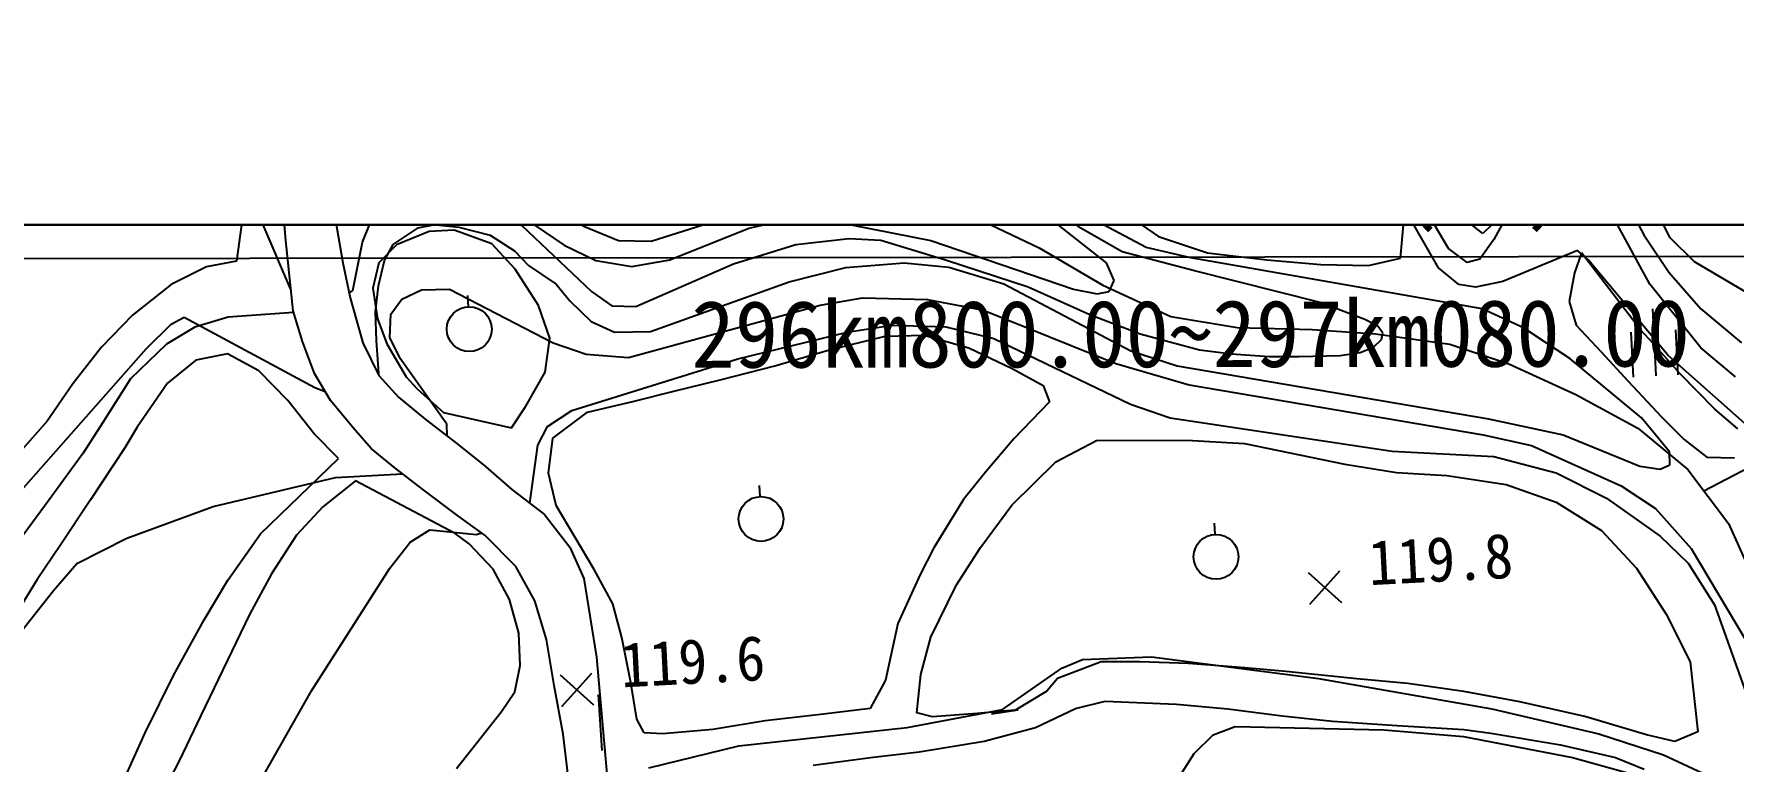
# Model space of a CAD drawing. Header units: millimetres. Extents: x 14054 to 14850, y 1103 to 1809.
# Drawn here: x 14627.5 to 14703.4, y 1517.4 to 1549.9 of the extents above; entities that cross this region are included whole.
import ezdxf
from ezdxf.xclip import XClip

# ---------------------------------------------------------------- set-up
doc = ezdxf.new("R2010")
doc.units = ezdxf.units.MM
doc.header["$LTSCALE"] = 10
doc.header["$MEASUREMENT"] = 0
doc.header["$XCLIPFRAME"] = 2
doc.linetypes.add('HIDDEN', pattern=[0.375, 0.25, -0.125])
doc.layers.add('TX-PAPR', color=2, linetype='Continuous', plot=False)
doc.layers.add('TZ-BASE', color=253, linetype='Continuous')
doc.styles.add('HANA', font='GulimChe.ttf')

# ---------------------------------------------------------------- blocks, each defined once
blk = doc.blocks.new('JD-SSG3')
at = {"layer": 'TZ-BASE'}
for p, q in [((497.381, 74.308, 114.485), (496.418, 83.514, 114.485)), ((559.179, 74.423, 120), (555.767, 81.207, 120)), ((553.946, 79.267, 119), (551.307, 74.34, 119)), ((505.023, 78.279, 114), (510.715, 74.919, 114)), ((558.267, 72.347, 119), (554.871, 78.586, 119)), ((495.714, 77.269, 115.515), (495.175, 73.38, 115.515)), ((499.457, 76.793, 114.485), (499.629, 74.943, 114.485)), ((532.87, 74.846, 116), (529.906, 77.014, 116)), ((495.905, 76.007, 116), (497.583, 72.118, 116)), ((506.739, 76.171, 115), (509.796, 74.1, 115)), ((534.014, 73.309, 115), (530.194, 76.295, 115)), ((533.783, 76.226, 117.512), (536.33, 74.486, 117.512)), ((549.289, 73.949, 119), (547.891, 76.26, 119)), ((556.968, 76.564, 124.444), (558.002, 74.548, 124.444)), ((500.798, 74.22, 116), (501.215, 75.281, 116)), ((506.685, 75.58, 116), (507.91, 74.973, 116)), ((518.05, 74.855, 115), (519.675, 75.208, 115)), ((521.49, 75.219, 115), (526.177, 74.308, 115)), ((528.068, 75.375, 126.592), (531.013, 73.971, 126.592)), ((535.78, 73.986, 117), (532.95, 75.493, 117)), ((548.837, 73.082, 118), (547.299, 75.763, 118)), ((550.813, 74.618, 119.74), (549.592, 75.562, 119.74)), ((551.442, 75.208, 119.74), (550.813, 74.618, 119.74)), ((499.629, 74.943, 114.485), (499.926, 73.305, 114.485)), ((502.172, 74.124, 117), (503.285, 74.872, 117)), ((503.77, 74.699, 118.227), (502.321, 74.108, 118.227)), ((503.285, 74.872, 117), (504.002, 75.008, 117)), ((504.884, 74.764, 118.227), (503.77, 74.699, 118.227)), ((504.002, 75.008, 117), (505.093, 74.9, 117)), ((506.567, 74.158, 118.227), (504.884, 74.764, 118.227)), ((505.093, 74.9, 117), (506.492, 74.545, 117)), ((506.492, 74.545, 117), (507.581, 73.845, 117)), ((507.91, 74.973, 116), (511.018, 72.02, 116)), ((510.715, 74.919, 114), (512.23, 74.304, 114)), ((513.68, 74.279, 114), (516.218, 75.069, 114)), ((514.512, 73.432, 115), (518.05, 74.855, 115)), ((520.142, 74.123, 116), (522.53, 74.388, 116)), ((522.53, 74.388, 116), (523.937, 74.317, 116)), ((534.717, 73.801, 116), (532.87, 74.846, 116)), ((536.33, 74.486, 117.512), (538.518, 73.755, 117.512)), ((547.137, 73.519, 117.512), (547.28, 75.011, 117.512)), ((558.002, 74.548, 124.444), (559.118, 72.889, 124.444)), ((560.265, 73.353, 120), (559.179, 74.423, 120)), ((497.702, 71.157, 114.485), (497.381, 74.308, 114.485)), ((500.369, 72.071, 116), (500.798, 74.22, 116)), ((502.321, 74.108, 118.227), (501.523, 73.307, 118.227)), ((501.782, 73.413, 117), (502.172, 74.124, 117)), ((507.62, 73.025, 118.227), (506.567, 74.158, 118.227)), ((507.581, 73.845, 117), (508.208, 73.187, 117)), ((509.796, 74.1, 115), (511.211, 73.412, 115)), ((512.23, 74.304, 114), (513.68, 74.279, 114)), ((517.356, 73.259, 116), (520.142, 74.123, 116)), ((523.937, 74.317, 116), (526.833, 73.433, 116)), ((526.177, 74.308, 115), (532.546, 72.129, 115)), ((531.013, 73.971, 126.592), (533.854, 72.316, 126.592)), ((537.939, 72.95, 116), (534.717, 73.801, 116)), ((537.782, 73.527, 117), (535.78, 73.986, 117)), ((538.518, 73.755, 117.512), (541.166, 73.444, 117.512)), ((550.111, 73.318, 119), (549.289, 73.949, 119)), ((551.307, 74.34, 119), (550.676, 73.466, 119)), ((555.05, 73.852, 118), (551.711, 72.471, 118)), ((555.229, 73.744, 117.617), (554.915, 72.861, 117.617)), ((555.531, 73.431, 118), (555.05, 73.852, 118)), ((557.862, 70.323, 117.617), (555.229, 73.744, 117.617)), ((493.83, 73.125, 115.515), (492.256, 72.344, 115.515)), ((495.175, 73.38, 115.515), (493.83, 73.125, 115.515)), ((499.926, 73.305, 114.485), (500.244, 71.749, 114.485)), ((501.523, 73.307, 118.227), (501.253, 72.172, 118.227)), ((501.511, 72.281, 117), (501.782, 73.413, 117)), ((508.653, 71.408, 118.227), (507.62, 73.025, 118.227)), ((508.208, 73.187, 117), (509.447, 72.347, 117)), ((511.211, 73.412, 115), (512.819, 73.144, 115)), ((512.819, 73.144, 115), (514.512, 73.432, 115)), ((513, 71.356, 116), (517.356, 73.259, 116)), ((519.841, 72.458, 117), (522.372, 73.101, 117)), ((522.372, 73.101, 117), (524.982, 73.301, 117)), ((524.982, 73.301, 117), (526.98, 73.112, 117)), ((526.833, 73.433, 116), (530.52, 72.24, 116)), ((526.98, 73.112, 117), (529.437, 72.37, 117)), ((534.356, 72.52, 115), (534.014, 73.309, 115)), ((550.788, 71.251, 117), (537.782, 73.527, 117)), ((543.553, 71.531, 116), (537.939, 72.95, 116)), ((541.166, 73.444, 117.512), (543.584, 73.238, 117.512)), ((543.584, 73.238, 117.512), (545.707, 73.179, 117.512)), ((545.707, 73.179, 117.512), (547.137, 73.519, 117.512)), ((549.744, 72.333, 118), (548.837, 73.082, 118)), ((550.676, 73.466, 119), (550.111, 73.318, 119)), ((559.089, 69.174, 118), (555.531, 73.431, 118)), ((559.118, 72.889, 124.444), (560.551, 71.252, 124.444)), ((562.51, 72.03, 120), (560.265, 73.353, 120)), ((492.256, 72.344, 115.515), (490.534, 70.975, 115.515)), ((497.583, 72.118, 116), (497.607, 72.086, 116)), ((501.253, 72.172, 118.227), (501.465, 70.806, 118.227)), ((501.374, 71.123, 117), (501.511, 72.281, 117)), ((503.429, 72.098, 118), (504.682, 72.131, 118)), ((504.682, 72.131, 118), (509.314, 69.73, 118)), ((509.447, 72.347, 117), (510.056, 71.603, 117)), ((513.653, 70.246, 117), (519.841, 72.458, 117)), ((529.437, 72.37, 117), (535.103, 69.375, 117)), ((530.52, 72.24, 116), (533.273, 70.998, 116)), ((532.546, 72.129, 115), (533.597, 71.928, 115)), ((533.854, 72.316, 126.592), (536.884, 70.914, 126.592)), ((534.137, 72.024, 115), (534.356, 72.52, 115)), ((550.487, 72.213, 118), (549.744, 72.333, 118)), ((551.711, 72.471, 118), (550.487, 72.213, 118)), ((554.915, 72.861, 117.617), (554.665, 71.578, 117.617)), ((560.548, 69.515, 119), (558.267, 72.347, 119)), ((500.203, 71.951, 116), (500.369, 72.071, 116)), ((500.244, 71.749, 114.485), (500.815, 69.733, 114.485)), ((502.059, 71.018, 118), (502.555, 71.689, 118)), ((502.555, 71.689, 118), (503.429, 72.098, 118)), ((505.486, 71.844, 118.227), (505.512, 71.345, 118.227)), ((509.16, 69.937, 118.227), (508.653, 71.408, 118.227)), ((510.056, 71.603, 117), (511.013, 70.69, 117)), ((511.018, 72.02, 116), (511.926, 71.383, 116)), ((511.926, 71.383, 116), (513, 71.356, 116)), ((512.68, 69.084, 118), (521.224, 71.412, 118)), ((521.224, 71.412, 118), (523.121, 71.737, 118)), ((523.121, 71.737, 118), (526.018, 71.672, 118)), ((526.018, 71.672, 118), (528.527, 71.197, 118)), ((533.597, 71.928, 115), (534.137, 72.024, 115)), ((545.547, 70.779, 116), (543.553, 71.531, 116)), ((554.665, 71.578, 117.617), (554.982, 70.527, 117.617)), ((490.534, 70.975, 115.515), (489.15, 69.542, 115.515)), ((492.249, 70.568, 117), (492.828, 70.879, 117)), ((492.828, 70.879, 117), (498.667, 67.744, 117)), ((494.802, 70.878, 112.74), (493.31, 70.433, 112.74)), ((497.722, 71.091, 112.74), (494.802, 70.878, 112.74)), ((498.125, 69.791, 114.485), (497.702, 71.157, 114.485)), ((501.416, 69.841, 117), (501.374, 71.123, 117)), ((501.465, 70.806, 118.227), (501.888, 69.692, 118.227)), ((502.013, 69.975, 118), (502.059, 71.018, 118)), ((511.013, 70.69, 117), (512.054, 70.218, 117)), ((528.527, 71.197, 118), (534.435, 68.82, 118)), ((533.273, 70.998, 116), (535.518, 70.137, 116)), ((536.884, 70.914, 126.592), (539.849, 70.415, 126.592)), ((546.133, 70.483, 116), (545.547, 70.779, 116)), ((552.639, 70.403, 117), (550.788, 71.251, 117)), ((558.39, 71.257, 117.449), (558.545, 68.261, 117.449)), ((560.551, 71.252, 124.444), (562.362, 69.742, 124.444)), ((491.138, 69.47, 117), (492.249, 70.568, 117)), ((493.31, 70.433, 112.74), (492.051, 69.674, 112.74)), ((501.525, 68.37, 117), (501.416, 69.841, 117)), ((502.485, 69.04, 118), (502.013, 69.975, 118)), ((508.953, 68.423, 118.227), (509.16, 69.937, 118.227)), ((512.054, 70.218, 117), (513.653, 70.246, 117)), ((517.548, 69.017, 119), (522.441, 70.212, 119)), ((521.584, 69.414, 119.509), (524.126, 70.028, 119.509)), ((522.441, 70.212, 119), (524.448, 70.518, 119)), ((524.126, 70.028, 119.509), (525.87, 70.074, 119.509)), ((524.448, 70.518, 119), (526.843, 70.443, 119)), ((525.87, 70.074, 119.509), (527.868, 69.509, 119.509)), ((526.843, 70.443, 119), (528.982, 69.926, 119)), ((528.982, 69.926, 119), (535.093, 66.994, 119)), ((535.518, 70.137, 116), (538.163, 69.418, 116)), ((539.849, 70.415, 126.592), (543.19, 70.337, 126.592)), ((543.19, 70.337, 126.592), (546.028, 70.132, 126.592)), ((545.938, 69.536, 116), (546.286, 69.88, 116)), ((546.028, 70.132, 126.592), (549.351, 69.676, 126.592)), ((546.353, 70.169, 116), (546.133, 70.483, 116)), ((546.286, 69.88, 116), (546.353, 70.169, 116)), ((554.706, 69.04, 117), (552.639, 70.403, 117)), ((554.982, 70.527, 117.617), (556.098, 69.331, 117.617)), ((557.546, 68.209, 117.449), (557.443, 70.206, 117.449)), ((558.431, 69.692, 117.617), (557.862, 70.323, 117.617)), ((559.544, 68.313, 117.449), (559.44, 70.31, 117.449)), ((484.665, 62.142, 117), (491.138, 69.47, 117)), ((489.15, 69.542, 115.515), (487.871, 67.901, 115.515)), ((492.051, 69.674, 112.74), (490.435, 68.137, 112.74)), ((494.763, 69.238, 117.953), (493.355, 68.962, 117.953)), ((496.173, 68.484, 117.953), (494.763, 69.238, 117.953)), ((498.654, 68.362, 114.485), (498.125, 69.791, 114.485)), ((500.815, 69.733, 114.485), (501.532, 68.284, 114.485)), ((501.888, 69.692, 118.227), (502.752, 68.223, 118.227)), ((509.314, 69.73, 118), (510.782, 69.234, 118)), ((510.782, 69.234, 118), (512.68, 69.084, 118)), ((519.21, 68.716, 119.509), (521.584, 69.414, 119.509)), ((527.868, 69.509, 119.509), (529.804, 68.588, 119.509)), ((535.103, 69.375, 117), (537.172, 68.703, 117)), ((538.163, 69.418, 116), (539.597, 69.248, 116)), ((539.597, 69.248, 116), (541.274, 69.132, 116)), ((541.274, 69.132, 116), (542.619, 69.12, 116)), ((542.619, 69.12, 116), (544.449, 69.174, 116)), ((544.449, 69.174, 116), (545.339, 69.302, 116)), ((545.339, 69.302, 116), (545.938, 69.536, 116)), ((549.351, 69.676, 126.592), (551.98, 68.798, 126.592)), ((556.098, 69.331, 117.617), (557.299, 68.031, 117.617)), ((559.611, 68.371, 117.617), (558.431, 69.692, 117.617)), ((563.178, 65.538, 118), (559.089, 69.174, 118)), ((562.104, 68.212, 119), (560.548, 69.515, 119)), ((493.355, 68.962, 117.953), (492.096, 67.93, 117.953)), ((497.457, 67.161, 117.953), (496.173, 68.484, 117.953)), ((499.37, 67.166, 114.485), (498.654, 68.362, 114.485)), ((501.498, 68.353, 117), (501.525, 68.37, 117)), ((504.566, 66.11, 118), (502.485, 69.04, 118)), ((508.093, 66.909, 118.227), (508.953, 68.423, 118.227)), ((510.14, 66.712, 119), (517.548, 69.017, 119)), ((516.772, 68.081, 119.509), (519.21, 68.716, 119.509)), ((529.804, 68.588, 119.509), (531.193, 67.834, 119.509)), ((534.435, 68.82, 118), (537.711, 67.855, 118)), ((537.172, 68.703, 117), (551.067, 66.341, 117)), ((551.98, 68.798, 126.592), (554.967, 67.437, 126.592)), ((557.899, 66.383, 117), (554.706, 69.04, 117)), ((561.169, 66.776, 117.617), (559.611, 68.371, 117.617)), ((487.871, 67.901, 115.515), (486.718, 66.238, 115.515)), ((490.435, 68.137, 112.74), (489.198, 66.179, 112.74)), ((492.096, 67.93, 117.953), (490.733, 65.973, 117.953)), ((498.667, 67.744, 117), (499.134, 67.561, 117)), ((501.532, 68.284, 114.485), (502.397, 67.318, 114.485)), ((502.752, 68.223, 118.227), (503.237, 67.677, 118.227)), ((503.237, 67.677, 118.227), (504.416, 66.628, 118.227)), ((512.928, 67.128, 119.509), (514.693, 67.573, 119.509)), ((514.693, 67.573, 119.509), (516.772, 68.081, 119.509)), ((531.193, 67.834, 119.509), (531.467, 67.1, 119.509)), ((537.711, 67.855, 118), (550.831, 65.638, 118)), ((557.299, 68.031, 117.617), (558.794, 66.436, 117.617)), ((498.637, 65.672, 117.953), (497.457, 67.161, 117.953)), ((500.381, 65.948, 114.485), (499.37, 67.166, 114.485)), ((502.397, 67.318, 114.485), (503.596, 66.332, 114.485)), ((507.444, 65.94, 118.227), (508.093, 66.909, 118.227)), ((510.848, 66.64, 119.509), (512.928, 67.128, 119.509)), ((531.467, 67.1, 119.509), (529.873, 65.457, 119.509)), ((535.093, 66.994, 119), (536.86, 66.396, 119)), ((554.967, 67.437, 126.592), (557.744, 65.929, 126.592)), ((486.718, 66.238, 115.515), (485.606, 64.975, 115.515)), ((489.198, 66.179, 112.74), (488.318, 64.812, 112.74)), ((503.596, 66.332, 114.485), (505.007, 65.242, 114.485)), ((504.416, 66.628, 118.227), (507.444, 65.94, 118.227)), ((504.579, 65.572, 118), (504.566, 66.11, 118)), ((509.056, 65.998, 119), (510.14, 66.712, 119)), ((509.294, 65.481, 119.509), (510.848, 66.64, 119.509)), ((536.86, 66.396, 119), (546.768, 64.906, 119)), ((551.067, 66.341, 117), (554.398, 65.639, 117)), ((559.154, 64.88, 117), (557.899, 66.383, 117)), ((558.794, 66.436, 117.617), (559.806, 65.428, 117.617)), ((562.201, 65.895, 117.617), (561.169, 66.776, 117.617)), ((490.733, 65.973, 117.953), (490.188, 65.046, 117.953)), ((499.732, 64.581, 117.953), (498.637, 65.672, 117.953)), ((501.182, 65.024, 114.485), (500.381, 65.948, 114.485)), ((508.622, 65.173, 119), (509.056, 65.998, 119)), ((509.108, 63.925, 119.509), (509.294, 65.481, 119.509)), ((529.873, 65.457, 119.509), (528.615, 63.962, 119.509)), ((531.746, 64.43, 120.118), (533.573, 65.379, 120.118)), ((533.573, 65.379, 120.118), (537.608, 65.387, 120.118)), ((537.608, 65.387, 120.118), (540.173, 65.245, 120.118)), ((550.831, 65.638, 118), (552.989, 65.155, 118)), ((554.398, 65.639, 117), (557.829, 64.24, 117)), ((557.744, 65.929, 126.592), (559.975, 64.084, 126.592)), ((559.806, 65.428, 117.617), (560.815, 64.631, 117.617)), ((488.318, 64.812, 112.74), (486.808, 62.728, 112.74)), ((490.188, 65.046, 117.953), (488.658, 62.732, 117.953)), ((496.25, 61.211, 117.953), (499.732, 64.581, 117.953)), ((502.235, 64.165, 114.485), (501.182, 65.024, 114.485)), ((505.007, 65.242, 114.485), (506.291, 64.215, 114.485)), ((508.265, 62.579, 119), (508.622, 65.173, 119)), ((540.173, 65.245, 120.118), (544.652, 64.328, 120.118)), ((546.768, 64.906, 119), (551.308, 64.667, 119)), ((551.308, 64.667, 119), (554.088, 63.934, 119)), ((552.989, 65.155, 118), (556.989, 63.353, 118)), ((559.16, 64.289, 117), (559.154, 64.88, 117)), ((560.69, 63.131, 122.557), (564.157, 64.953, 122.557)), ((560.815, 64.631, 117.617), (562.056, 64.612, 117.617)), ((499.591, 63.725, 118), (502.581, 63.896, 118)), ((503.476, 63.201, 114.485), (502.235, 64.165, 114.485)), ((506.291, 64.215, 114.485), (507.47, 63.187, 114.485)), ((509.447, 62.476, 119.509), (509.108, 63.925, 119.509)), ((528.615, 63.962, 119.509), (527.629, 62.741, 119.509)), ((529.794, 62.493, 120.118), (531.746, 64.43, 120.118)), ((544.652, 64.328, 120.118), (546.965, 63.954, 120.118)), ((546.965, 63.954, 120.118), (549.214, 63.811, 120.118)), ((549.214, 63.811, 120.118), (551.863, 63.417, 120.118)), ((554.088, 63.934, 119), (556.344, 62.813, 119)), ((557.829, 64.24, 117), (558.742, 64.106, 117)), ((558.742, 64.106, 117), (559.16, 64.289, 117)), ((559.975, 64.084, 126.592), (561.788, 61.669, 126.592)), ((494.135, 62.437, 118), (499.591, 63.725, 118)), ((500.491, 63.573, 118.899), (499.021, 62.414, 118.899)), ((504.93, 61.228, 118.899), (500.491, 63.573, 118.899)), ((505.034, 62.026, 114.485), (503.476, 63.201, 114.485)), ((507.47, 63.187, 114.485), (508.923, 62.075, 114.485)), ((518.513, 63.376, 119.488), (518.539, 62.877, 119.488)), ((551.863, 63.417, 120.118), (554.093, 62.622, 120.118)), ((556.989, 63.353, 118), (558.525, 62.345, 118)), ((486.808, 62.728, 112.74), (485.487, 60.939, 112.74)), ((488.658, 62.732, 117.953), (487.296, 60.69, 117.953)), ((490.28, 61.024, 118), (494.135, 62.437, 118)), ((499.021, 62.414, 118.899), (497.847, 61.151, 118.899)), ((511.134, 59.621, 119.509), (509.447, 62.476, 119.509)), ((527.629, 62.741, 119.509), (526.309, 60.595, 119.509)), ((528.389, 60.598, 120.118), (529.794, 62.493, 120.118)), ((554.093, 62.622, 120.118), (556.113, 61.364, 120.118)), ((556.344, 62.813, 119), (558.741, 61.107, 119)), ((558.525, 62.345, 118), (560.119, 60.554, 118)), ((506.275, 61.146, 114.485), (505.034, 62.026, 114.485)), ((508.923, 62.075, 114.485), (510.06, 60.627, 114.485)), ((538.828, 61.687, 120.244), (538.854, 61.188, 120.244)), ((561.788, 61.669, 126.592), (563.033, 58.897, 126.592)), ((488.039, 59.894, 118), (490.28, 61.024, 118)), ((494.781, 59.148, 117.953), (496.25, 61.211, 117.953)), ((497.847, 61.151, 118.899), (496.736, 59.426, 118.899)), ((502.018, 59.683, 119), (502.92, 60.837, 119)), ((502.92, 60.837, 119), (503.798, 61.397, 119)), ((503.798, 61.397, 119), (505.886, 61.189, 119)), ((505.562, 60.766, 118.899), (504.93, 61.228, 118.899)), ((506.636, 59.633, 118.899), (505.562, 60.766, 118.899)), ((505.886, 61.189, 119), (506.121, 61.255, 119)), ((507.645, 59.761, 114.485), (506.275, 61.146, 114.485)), ((556.113, 61.364, 120.118), (557.672, 59.686, 120.118)), ((558.741, 61.107, 119), (559.988, 59.907, 119)), ((487.296, 60.69, 117.953), (486.269, 59.174, 117.953)), ((510.06, 60.627, 114.485), (510.672, 59.22, 114.485)), ((526.309, 60.595, 119.509), (525.701, 59.396, 119.509)), ((527.32, 58.936, 120.118), (528.389, 60.598, 120.118)), ((560.119, 60.554, 118), (563.368, 55.116, 118)), ((486.996, 58.691, 118), (488.039, 59.894, 118)), ((496.736, 59.426, 118.899), (495.751, 57.615, 118.899)), ((498.518, 54.209, 119), (502.018, 59.683, 119)), ((507.353, 58.289, 118.899), (506.636, 59.633, 118.899)), ((508.489, 58.228, 114.485), (507.645, 59.761, 114.485)), ((510.672, 59.22, 114.485), (511.247, 55.711, 114.485)), ((511.978, 58.087, 119.509), (511.134, 59.621, 119.509)), ((525.701, 59.396, 119.509), (524.696, 57.208, 119.509)), ((543.015, 59.488, 119.845), (544.501, 58.149, 119.845)), ((543.089, 58.076, 119.845), (544.428, 59.562, 119.845)), ((557.672, 59.686, 120.118), (559, 57.629, 120.118)), ((559.988, 59.907, 119), (561.166, 58.041, 119)), ((481.914, 52.249, 118), (486.996, 58.691, 118)), ((486.269, 59.174, 117.953), (485.095, 57.26, 117.953)), ((493.734, 57.381, 117.953), (494.781, 59.148, 117.953)), ((526.169, 56.6, 120.118), (527.32, 58.936, 120.118)), ((507.777, 56.776, 118.899), (507.353, 58.289, 118.899)), ((509.016, 56.506, 114.485), (508.489, 58.228, 114.485)), ((512.38, 56.596, 119.509), (511.978, 58.087, 119.509)), ((561.166, 58.041, 119), (563.289, 52.093, 119)), ((492.372, 54.919, 117.953), (493.734, 57.381, 117.953)), ((495.751, 57.615, 118.899), (493.573, 53.114, 118.899)), ((524.696, 57.208, 119.509), (524.154, 54.684, 119.509)), ((559, 57.629, 120.118), (560.076, 55.507, 120.118)), ((507.842, 55.347, 118.899), (507.777, 56.776, 118.899)), ((509.358, 54.446, 114.485), (509.016, 56.506, 114.485)), ((512.783, 54.578, 119.509), (512.38, 56.596, 119.509)), ((525.731, 54.939, 120.118), (526.169, 56.6, 120.118)), ((511.247, 55.711, 114.485), (511.741, 50.162, 114.485)), ((533.78, 55.501, 120.118), (531.826, 54.762, 120.118)), ((532.027, 55.216, 120), (532.94, 55.61, 120)), ((532.94, 55.61, 120), (536.027, 55.732, 120)), ((535.504, 55.504, 120.118), (533.78, 55.501, 120.118)), ((537.669, 55.424, 120.118), (535.504, 55.504, 120.118)), ((536.027, 55.732, 120), (543.481, 54.767, 120)), ((540.192, 55.239, 120.118), (537.669, 55.424, 120.118)), ((560.076, 55.507, 120.118), (560.418, 52.376, 120.118)), ((491.095, 52.331, 117.953), (492.372, 54.919, 117.953)), ((507.591, 54.17, 118.899), (507.842, 55.347, 118.899)), ((509.624, 54.928, 119.593), (511.109, 53.589, 119.593)), ((509.697, 53.516, 119.593), (511.036, 55.001, 119.593)), ((524.154, 54.684, 119.509), (523.464, 53.422, 119.509)), ((525.545, 53.236, 120.118), (525.731, 54.939, 120.118)), ((529.367, 53.371, 120), (532.027, 55.216, 120)), ((531.826, 54.762, 120.118), (531.344, 54.193, 120.118)), ((542.021, 55.075, 120.118), (540.192, 55.239, 120.118)), ((545.195, 54.744, 120.118), (542.021, 55.075, 120.118)), ((543.481, 54.767, 120), (551.221, 53.414, 120)), ((547.466, 54.538, 120.118), (545.195, 54.744, 120.118)), ((495.495, 48.882, 119), (498.518, 54.209, 119)), ((507.005, 53.285, 118.899), (507.591, 54.17, 118.899)), ((509.76, 52.282, 114.485), (509.358, 54.446, 114.485)), ((513.039, 52.939, 119.509), (512.783, 54.578, 119.509)), ((531.344, 54.193, 120.118), (529.917, 53.328, 120.118)), ((549.968, 54.185, 120.118), (547.466, 54.538, 120.118)), ((552.47, 53.727, 120.118), (549.968, 54.185, 120.118)), ((504.992, 50.739, 118.899), (507.005, 53.285, 118.899)), ((521.383, 53.166, 119.509), (518.777, 52.866, 119.509)), ((523.464, 53.422, 119.509), (521.383, 53.166, 119.509)), ((525.11, 52.571, 120), (529.367, 53.371, 120)), ((526.239, 53.048, 120.118), (525.545, 53.236, 120.118)), ((528.235, 53.199, 120.118), (526.239, 53.048, 120.118)), ((530.064, 53.37, 120.118), (528.235, 53.199, 120.118)), ((528.886, 53.179, 120.118), (530.064, 53.37, 120.118)), ((529.917, 53.328, 120.118), (528.886, 53.179, 120.118)), ((530.842, 52.574, 120.938), (532.628, 53.417, 120.938)), ((532.628, 53.417, 120.938), (533.951, 53.756, 120.938)), ((533.951, 53.756, 120.938), (537.147, 53.615, 120.938)), ((537.147, 53.615, 120.938), (539.439, 53.409, 120.938)), ((539.439, 53.409, 120.938), (541.856, 53.099, 120.938)), ((551.221, 53.414, 120), (556.002, 52.292, 120)), ((555.372, 53.061, 120.118), (552.47, 53.727, 120.118)), ((493.573, 53.114, 118.899), (492.611, 51.094, 118.899)), ((513.375, 52.331, 119.509), (513.039, 52.939, 119.509)), ((516.445, 52.483, 119.509), (514.196, 52.29, 119.509)), ((518.777, 52.866, 119.509), (516.445, 52.483, 119.509)), ((517.593, 51.764, 120), (525.11, 52.571, 120)), ((528.553, 51.959, 120.938), (530.842, 52.574, 120.938)), ((538.784, 52.241, 121), (539.757, 52.615, 121)), ((539.757, 52.615, 121), (546.396, 52.472, 121)), ((541.856, 53.099, 120.938), (544.106, 52.85, 120.938)), ((544.106, 52.85, 120.938), (546.986, 52.667, 120.938)), ((546.396, 52.472, 121), (549.947, 52.171, 121)), ((546.986, 52.667, 120.938), (549.971, 52.483, 120.938)), ((549.971, 52.483, 120.938), (551.17, 52.317, 120.938)), ((558.127, 52.246, 120.118), (555.372, 53.061, 120.118)), ((560.418, 52.376, 120.118), (559.389, 51.954, 120.118)), ((490.278, 50.521, 117.953), (491.095, 52.331, 117.953)), ((509.996, 50.285, 114.485), (509.76, 52.282, 114.485)), ((514.196, 52.29, 119.509), (513.375, 52.331, 119.509)), ((513.585, 50.769, 120), (517.593, 51.764, 120)), ((525.653, 51.492, 120.938), (528.553, 51.959, 120.938)), ((537.924, 51.411, 121), (538.784, 52.241, 121)), ((549.947, 52.171, 121), (554.818, 51.237, 121)), ((551.17, 52.317, 120.938), (554.281, 51.797, 120.938)), ((554.281, 51.797, 120.938), (556.741, 51.234, 120.938)), ((556.002, 52.292, 120), (558.884, 51.349, 120)), ((559.389, 51.954, 120.118), (558.127, 52.246, 120.118)), ((492.611, 51.094, 118.899), (491.438, 48.821, 118.899)), ((520.925, 50.894, 120.938), (523.594, 51.257, 120.938)), ((523.594, 51.257, 120.938), (525.653, 51.492, 120.938)), ((535.789, 48.073, 121), (537.924, 51.411, 121)), ((554.818, 51.237, 121), (557.235, 50.561, 121)), ((556.741, 51.234, 120.938), (558.025, 50.711, 120.938)), ((558.884, 51.349, 120), (562.14, 49.845, 120))]:
    blk.add_line(p, q, dxfattribs=at)
at = {"layer": 'TZ-BASE', "linetype": 'ByBlock'}
blk.add_line((402.014, 73.399), (677.732, 73.753), dxfattribs=at)
at = {"layer": 'TZ-BASE', "linetype": 'HIDDEN'}
blk.add_line((512.223, 40.326), (511.316, 54.357), dxfattribs=at)
at = {"layer": 'TZ-BASE'}
for centre in [(505.564, 70.346, 118.227), (518.591, 61.878, 119.488), (538.905, 60.189, 120.244)]:
    blk.add_circle(centre, 1, dxfattribs=at)
at = {"layer": 'TZ-BASE', "style": 'HANA'}
for s, height, rotation, p in [('L=Okm280.00 (좌)', 3, 0.0736, (523.71, 75.44)), ('296km800.00~297km080.00', 3, 0.0736, (515.48, 68.624)), ('119.8', 2, 2.96834, (545.756, 58.923, 119.845)), ('119.6', 2, 2.96834, (512.364, 54.362, 119.593))]:
    blk.add_text(s, height=height, rotation=rotation, dxfattribs=at).set_placement(p)

msp = doc.modelspace()

# ---------------------------------------------------------------- linework, layer by layer
at = {"layer": 'TX-PAPR', "flags": 128}
msp.add_lwpolyline([(14841.361, 1541.395), (14841.361, 1391.395), (14141.362, 1391.395), (14141.362, 1541.395)], close=True, dxfattribs=at)

# ---------------------------------------------------------------- block references
at = {"layer": 'TZ-BASE'}
ref = msp.add_blockref('JD-SSG3', (14141.362, 1466.395), dxfattribs=at)
XClip(ref).set_block_clipping_path([(-0.0000000005, -74.9999998167), (699.9994600031, 75.0000001883)])

doc.saveas('drawing.dxf')
